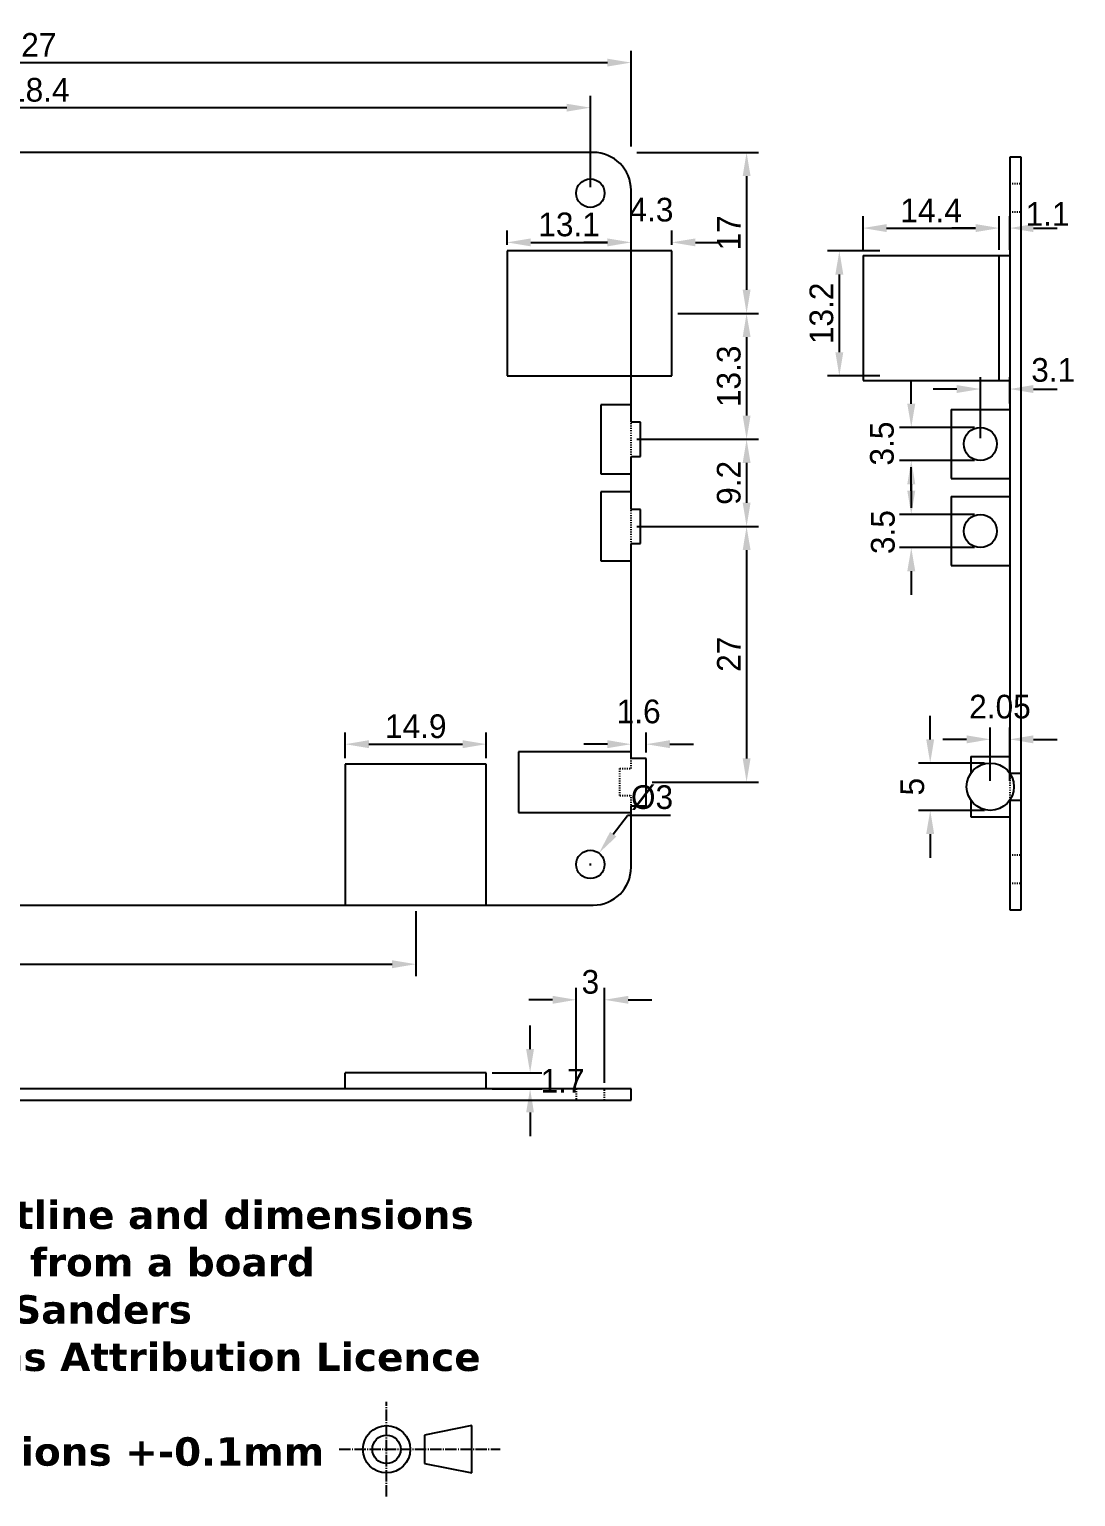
# Model space of a CAD drawing. Header units: millimetres. Extents: x -47 to 174, y -62 to 93.
# Drawn here: x 63.4 to 174, y -62.5 to 92.5 of the extents above; entities that cross this region are included whole.
import ezdxf

# ---------------------------------------------------------------- set-up
doc = ezdxf.new("R2010")
doc.units = ezdxf.units.MM
doc.linetypes.add('ACAD_ISO04W100', pattern=[30, 24, -3, 0, -3])
doc.linetypes.add('ACAD_ISO07W100', pattern=[3, 0, -3])
doc.layers.get('0').update_dxf_attribs({"color": 178, "true_color": 0x000000})
doc.layers.add('connectors', color=1, linetype='Continuous', true_color=0xff0000)
doc.layers.add('dimensions', color=3, linetype='Continuous', true_color=0x00ff00)
doc.styles.add('QCADDimTextStyle', font='txt')
doc.styles.add('textstyle11', font='')
doc.styles.get('textstyle11').set_extended_font_data('DejaVu Sans', bold=True)
doc.dimstyles.new('QCADDimStyle', dxfattribs={"dimtxt": 2.5, "dimasz": 2.5, "dimexe": 1.25, "dimexo": 0.625, "dimtad": 1, "dimtoh": 1, "dimdec": 4, "dimzin": 0, "dimdsep": 46, "dimtxsty": 'QCADDimTextStyle', "dimcen": 0.09, "dimadec": 0, "dimazin": 0, "dimtfac": 1, "dimtdec": 4, "dimtofl": 0, "dimtmove": 0, "dimatfit": 3, "dimfxl": 1, "dimtolj": 1, "dimtzin": 0, "dimarcsym": 0})

# ---------------------------------------------------------------- blocks, each defined once
blk = doc.blocks.new('*D2')
at = {"layer": 'Defpoints', "color": 0}
for p in [(127, 88.99), (0, 79.5), (127, 79.5)]:
    blk.add_point(p, dxfattribs=at)
at = {"layer": 'dimensions', "color": 0, "lineweight": -2}
for p, q in [((0, 80.12), (0, 90.24)), ((127, 80.12), (127, 90.24)), ((2.5, 88.99), (124.5, 88.99))]:
    blk.add_line(p, q, dxfattribs=at)
at = {"layer": 'dimensions', "color": 0}
for points in [[(2.5, 89.4), (2.5, 88.57), (0, 88.99)], [(124.5, 88.57), (124.5, 89.4), (127, 88.99)]]:
    blk.add_solid(points, dxfattribs=at)
at = {"layer": 'dimensions', "color": 0, "insert": (63.5, 90.86), "char_height": 2.5, "attachment_point": 5, "style": 'QCADDimTextStyle'}
blk.add_mtext('\\A1;127', dxfattribs=at)
blk = doc.blocks.new('*D3')
at = {"layer": 'Defpoints', "color": 0}
for p in [(127, 79.5), (131.3, 62.5), (139.2, 62.5)]:
    blk.add_point(p, dxfattribs=at)
at = {"layer": 'dimensions', "color": 0, "lineweight": -2}
for p, q in [((127.62, 79.5), (140.45, 79.5)), ((139.2, 77), (139.2, 65)), ((131.93, 62.5), (140.45, 62.5))]:
    blk.add_line(p, q, dxfattribs=at)
at = {"layer": 'dimensions', "color": 0}
for points in [[(139.62, 77), (138.79, 77), (139.2, 79.5)], [(138.79, 65), (139.62, 65), (139.2, 62.5)]]:
    blk.add_solid(points, dxfattribs=at)
at = {"layer": 'dimensions', "color": 0, "insert": (137.33, 71), "char_height": 2.5, "attachment_point": 5, "rotation": 90, "style": 'QCADDimTextStyle'}
blk.add_mtext('\\A1;17', dxfattribs=at)
blk = doc.blocks.new('*D4')
at = {"layer": 'Defpoints', "color": 0}
for p in [(131.93, 62.5), (127, 49.2), (139.2, 49.2)]:
    blk.add_point(p, dxfattribs=at)
at = {"layer": 'dimensions', "color": 0, "lineweight": -2}
for p, q in [((132.55, 62.5), (140.45, 62.5)), ((139.2, 60), (139.2, 51.7)), ((127.62, 49.2), (140.45, 49.2))]:
    blk.add_line(p, q, dxfattribs=at)
at = {"layer": 'dimensions', "color": 0}
for points in [[(139.62, 60), (138.79, 60), (139.2, 62.5)], [(138.79, 51.7), (139.62, 51.7), (139.2, 49.2)]]:
    blk.add_solid(points, dxfattribs=at)
at = {"layer": 'dimensions', "color": 0, "insert": (137.33, 55.85), "char_height": 2.5, "attachment_point": 5, "rotation": 90, "style": 'QCADDimTextStyle'}
blk.add_mtext('\\A1;13.3', dxfattribs=at)
blk = doc.blocks.new('*D5')
at = {"layer": 'Defpoints', "color": 0}
for p in [(127, 49.2), (127, 40), (139.2, 40)]:
    blk.add_point(p, dxfattribs=at)
at = {"layer": 'dimensions', "color": 0, "lineweight": -2}
for p, q in [((127.62, 49.2), (140.45, 49.2)), ((139.2, 46.7), (139.2, 42.5)), ((127.62, 40), (140.45, 40))]:
    blk.add_line(p, q, dxfattribs=at)
at = {"layer": 'dimensions', "color": 0}
for points in [[(139.62, 46.7), (138.79, 46.7), (139.2, 49.2)], [(138.79, 42.5), (139.62, 42.5), (139.2, 40)]]:
    blk.add_solid(points, dxfattribs=at)
at = {"layer": 'dimensions', "color": 0, "insert": (137.33, 44.6), "char_height": 2.5, "attachment_point": 5, "rotation": 90, "style": 'QCADDimTextStyle'}
blk.add_mtext('\\A1;9.2', dxfattribs=at)
blk = doc.blocks.new('*D6')
at = {"layer": 'Defpoints', "color": 0}
for p in [(127, 40), (128.6, 13), (139.2, 13)]:
    blk.add_point(p, dxfattribs=at)
at = {"layer": 'dimensions', "color": 0, "lineweight": -2}
for p, q in [((127.62, 40), (140.45, 40)), ((139.2, 37.5), (139.2, 15.5)), ((129.22, 13), (140.45, 13))]:
    blk.add_line(p, q, dxfattribs=at)
at = {"layer": 'dimensions', "color": 0}
for points in [[(139.62, 37.5), (138.79, 37.5), (139.2, 40)], [(138.79, 15.5), (139.62, 15.5), (139.2, 13)]]:
    blk.add_solid(points, dxfattribs=at)
at = {"layer": 'dimensions', "color": 0, "insert": (137.33, 26.5), "char_height": 2.5, "attachment_point": 5, "rotation": 90, "style": 'QCADDimTextStyle'}
blk.add_mtext('\\A1;27', dxfattribs=at)
blk = doc.blocks.new('*D8')
at = {"layer": 'Defpoints', "color": 0}
for p in [(4.3, 4.3), (104.25, 0), (104.25, -6.24)]:
    blk.add_point(p, dxfattribs=at)
at = {"layer": 'dimensions', "color": 0, "lineweight": -2}
for p, q in [((4.3, 3.68), (4.3, -7.49)), ((104.25, -0.63), (104.25, -7.49)), ((6.8, -6.24), (101.75, -6.24))]:
    blk.add_line(p, q, dxfattribs=at)
at = {"layer": 'dimensions', "color": 0}
for points in [[(6.8, -5.82), (6.8, -6.66), (4.3, -6.24)], [(101.75, -6.66), (101.75, -5.82), (104.25, -6.24)]]:
    blk.add_solid(points, dxfattribs=at)
at = {"layer": 'dimensions', "color": 0, "insert": (54.27, -4.36), "char_height": 2.5, "attachment_point": 5, "style": 'QCADDimTextStyle'}
blk.add_mtext('\\A1;99.95', dxfattribs=at)
blk = doc.blocks.new('*D9')
at = {"layer": 'Defpoints', "color": 0}
for p in [(122.7, 84.23), (4.3, 75.2), (122.7, 75.2)]:
    blk.add_point(p, dxfattribs=at)
at = {"layer": 'dimensions', "color": 0, "lineweight": -2}
for p, q in [((4.3, 75.83), (4.3, 85.48)), ((122.7, 75.83), (122.7, 85.48)), ((6.8, 84.23), (120.2, 84.23))]:
    blk.add_line(p, q, dxfattribs=at)
at = {"layer": 'dimensions', "color": 0}
for points in [[(6.8, 84.64), (6.8, 83.81), (4.3, 84.23)], [(120.2, 83.81), (120.2, 84.64), (122.7, 84.23)]]:
    blk.add_solid(points, dxfattribs=at)
at = {"layer": 'dimensions', "color": 0, "insert": (63.5, 86.1), "char_height": 2.5, "attachment_point": 5, "style": 'QCADDimTextStyle'}
blk.add_mtext('\\A1;118.4', dxfattribs=at)
blk = doc.blocks.new('*D15')
at = {"layer": 'Defpoints', "color": 0}
for p in [(111.7, 17), (96.8, 14.9), (111.7, 14.9)]:
    blk.add_point(p, dxfattribs=at)
at = {"layer": 'dimensions', "color": 0, "lineweight": -2}
for p, q in [((96.8, 15.53), (96.8, 18.25)), ((111.7, 15.53), (111.7, 18.25)), ((99.3, 17), (109.2, 17))]:
    blk.add_line(p, q, dxfattribs=at)
at = {"layer": 'dimensions', "color": 0}
for points in [[(99.3, 17.42), (99.3, 16.58), (96.8, 17)], [(109.2, 16.58), (109.2, 17.42), (111.7, 17)]]:
    blk.add_solid(points, dxfattribs=at)
at = {"layer": 'dimensions', "color": 0, "insert": (104.25, 18.88), "char_height": 2.5, "attachment_point": 5, "style": 'QCADDimTextStyle'}
blk.add_mtext('\\A1;14.9', dxfattribs=at)
blk = doc.blocks.new('*D16')
at = {"layer": 'Defpoints', "color": 0}
for p in [(127, 15.5), (128.6, 17), (128.6, 15.5)]:
    blk.add_point(p, dxfattribs=at)
at = {"layer": 'dimensions', "color": 0, "lineweight": -2}
for p, q in [((127, 16.13), (127, 18.25)), ((128.6, 16.13), (128.6, 18.25)), ((124.5, 17), (122, 17)), ((131.1, 17), (133.6, 17))]:
    blk.add_line(p, q, dxfattribs=at)
at = {"layer": 'dimensions', "color": 0}
for points in [[(124.5, 16.58), (124.5, 17.42), (127, 17)], [(131.1, 17.42), (131.1, 16.58), (128.6, 17)]]:
    blk.add_solid(points, dxfattribs=at)
at = {"layer": 'dimensions', "color": 0, "insert": (127.8, 20.44), "char_height": 2.5, "attachment_point": 5, "style": 'QCADDimTextStyle'}
blk.add_mtext('\\A1;1.6', dxfattribs=at)
blk = doc.blocks.new('*D17')
at = {"layer": 'Defpoints', "color": 0}
for p in [(127, 70), (113.9, 69.1), (127, 69.1)]:
    blk.add_point(p, dxfattribs=at)
at = {"layer": 'dimensions', "color": 0, "lineweight": -2}
for p, q in [((113.9, 69.73), (113.9, 71.25)), ((116.4, 70), (124.5, 70)), ((127, 69.73), (127, 71.25))]:
    blk.add_line(p, q, dxfattribs=at)
at = {"layer": 'dimensions', "color": 0}
for points in [[(116.4, 70.42), (116.4, 69.58), (113.9, 70)], [(124.5, 69.58), (124.5, 70.42), (127, 70)]]:
    blk.add_solid(points, dxfattribs=at)
at = {"layer": 'dimensions', "color": 0, "insert": (120.45, 71.88), "char_height": 2.5, "attachment_point": 5, "style": 'QCADDimTextStyle'}
blk.add_mtext('\\A1;13.1', dxfattribs=at)
blk = doc.blocks.new('*D18')
at = {"layer": 'Defpoints', "color": 0}
for p in [(131.3, 70), (127, 69.1), (131.3, 69.1)]:
    blk.add_point(p, dxfattribs=at)
at = {"layer": 'dimensions', "color": 0, "lineweight": -2}
for p, q in [((124.5, 70), (122, 70)), ((127, 69.73), (127, 71.25)), ((131.3, 69.73), (131.3, 71.25)), ((133.8, 70), (136.3, 70))]:
    blk.add_line(p, q, dxfattribs=at)
at = {"layer": 'dimensions', "color": 0}
for points in [[(124.5, 69.58), (124.5, 70.42), (127, 70)], [(133.8, 70.42), (133.8, 69.58), (131.3, 70)]]:
    blk.add_solid(points, dxfattribs=at)
at = {"layer": 'dimensions', "color": 0, "insert": (129.15, 73.44), "char_height": 2.5, "attachment_point": 5, "style": 'QCADDimTextStyle'}
blk.add_mtext('\\A1;4.3', dxfattribs=at)
blk = doc.blocks.new('*D21')
at = {"layer": 'Defpoints', "color": 0}
for p in [(123.61, 5.5), (121.79, 3.1)]:
    blk.add_point(p, dxfattribs=at)
at = {"layer": 'dimensions', "color": 0, "lineweight": -2}
for p in [(125.12, 7.49), (131.18, 9.48)]:
    blk.add_line(p, (126.62, 9.48), dxfattribs=at)
at = {"layer": 'dimensions', "color": 0}
for p, q in [((122.61, 4.3), (122.79, 4.3)), ((122.7, 4.21), (122.7, 4.39))]:
    blk.add_line(p, q, dxfattribs=at)
blk.add_solid([(124.78, 7.74), (125.45, 7.24), (123.61, 5.5)], dxfattribs=at)
at = {"layer": 'dimensions', "color": 0, "insert": (129.21, 11.36), "char_height": 2.5, "attachment_point": 5, "style": 'QCADDimTextStyle'}
blk.add_mtext('\\A1;%%c3', dxfattribs=at)
blk = doc.blocks.new('*D23')
at = {"layer": 'Defpoints', "color": 0}
for p in [(111.7, -17.7), (116.33, -17.7), (111.7, -19.4)]:
    blk.add_point(p, dxfattribs=at)
at = {"layer": 'dimensions', "color": 0, "lineweight": -2}
for p, q in [((116.33, -15.2), (116.33, -12.7)), ((112.33, -17.7), (117.58, -17.7)), ((112.33, -19.4), (117.58, -19.4)), ((116.33, -21.9), (116.33, -24.4))]:
    blk.add_line(p, q, dxfattribs=at)
at = {"layer": 'dimensions', "color": 0}
for points in [[(115.91, -15.2), (116.74, -15.2), (116.33, -17.7)], [(116.74, -21.9), (115.91, -21.9), (116.33, -19.4)]]:
    blk.add_solid(points, dxfattribs=at)
at = {"layer": 'dimensions', "color": 0, "insert": (119.76, -18.55), "char_height": 2.5, "attachment_point": 5, "style": 'QCADDimTextStyle'}
blk.add_mtext('\\A1;1.7', dxfattribs=at)
blk = doc.blocks.new('*D24')
at = {"layer": 'Defpoints', "color": 0}
for p in [(124.2, -10), (121.2, -19.4), (124.2, -19.4)]:
    blk.add_point(p, dxfattribs=at)
at = {"layer": 'dimensions', "color": 0, "lineweight": -2}
for p, q in [((121.2, -18.77), (121.2, -8.75)), ((124.2, -18.77), (124.2, -8.75)), ((118.7, -10), (116.2, -10)), ((126.7, -10), (129.2, -10))]:
    blk.add_line(p, q, dxfattribs=at)
at = {"layer": 'dimensions', "color": 0}
for points in [[(118.7, -10.42), (118.7, -9.58), (121.2, -10)], [(126.7, -9.58), (126.7, -10.42), (124.2, -10)]]:
    blk.add_solid(points, dxfattribs=at)
at = {"layer": 'dimensions', "color": 0, "insert": (122.7, -8.12), "char_height": 2.5, "attachment_point": 5, "style": 'QCADDimTextStyle'}
blk.add_mtext('\\A1;3', dxfattribs=at)
blk = doc.blocks.new('*D37')
at = {"layer": 'Defpoints', "color": 0}
for p in [(158.6, 15.01), (164.95, 15.01), (164.95, 10.01)]:
    blk.add_point(p, dxfattribs=at)
at = {"layer": 'dimensions', "color": 0, "lineweight": -2}
for p, q in [((158.6, 17.51), (158.6, 20.01)), ((164.32, 15.01), (157.35, 15.01)), ((164.32, 10.01), (157.35, 10.01)), ((158.6, 7.51), (158.6, 5.01))]:
    blk.add_line(p, q, dxfattribs=at)
at = {"layer": 'dimensions', "color": 0}
for points in [[(158.18, 17.51), (159.02, 17.51), (158.6, 15.01)], [(159.02, 7.51), (158.18, 7.51), (158.6, 10.01)]]:
    blk.add_solid(points, dxfattribs=at)
at = {"layer": 'dimensions', "color": 0, "insert": (156.72, 12.51), "char_height": 2.5, "attachment_point": 5, "rotation": 90, "style": 'QCADDimTextStyle'}
blk.add_mtext('\\A1;5', dxfattribs=at)
blk = doc.blocks.new('*D38')
at = {"layer": 'Defpoints', "color": 0}
for p in [(167, 17.51), (164.95, 12.51), (167, 12.51)]:
    blk.add_point(p, dxfattribs=at)
at = {"layer": 'dimensions', "color": 0, "lineweight": -2}
for p, q in [((164.95, 13.13), (164.95, 18.76)), ((167, 13.13), (167, 18.76)), ((162.45, 17.51), (159.95, 17.51)), ((169.5, 17.51), (172, 17.51))]:
    blk.add_line(p, q, dxfattribs=at)
at = {"layer": 'dimensions', "color": 0}
for points in [[(162.45, 17.09), (162.45, 17.93), (164.95, 17.51)], [(169.5, 17.93), (169.5, 17.09), (167, 17.51)]]:
    blk.add_solid(points, dxfattribs=at)
at = {"layer": 'dimensions', "color": 0, "insert": (165.97, 20.95), "char_height": 2.5, "attachment_point": 5, "style": 'QCADDimTextStyle'}
blk.add_mtext('\\A1;2.05', dxfattribs=at)
blk = doc.blocks.new('*D39')
at = {"layer": 'Defpoints', "color": 0}
for p in [(163.9, 41.26), (156.6, 37.76), (163.9, 37.76)]:
    blk.add_point(p, dxfattribs=at)
at = {"layer": 'dimensions', "color": 0, "lineweight": -2}
for p, q in [((156.6, 43.76), (156.6, 46.26)), ((163.28, 41.26), (155.35, 41.26)), ((163.28, 37.76), (155.35, 37.76)), ((156.6, 35.26), (156.6, 32.76))]:
    blk.add_line(p, q, dxfattribs=at)
at = {"layer": 'dimensions', "color": 0}
for points in [[(156.18, 43.76), (157.02, 43.76), (156.6, 41.26)], [(157.02, 35.26), (156.18, 35.26), (156.6, 37.76)]]:
    blk.add_solid(points, dxfattribs=at)
at = {"layer": 'dimensions', "color": 0, "insert": (153.61, 39.4), "char_height": 2.5, "attachment_point": 5, "rotation": 90, "style": 'QCADDimTextStyle'}
blk.add_mtext('\\A1;3.5', dxfattribs=at)
blk = doc.blocks.new('*D40')
at = {"layer": 'Defpoints', "color": 0}
for p in [(156.6, 50.46), (163.9, 50.46), (163.9, 46.96)]:
    blk.add_point(p, dxfattribs=at)
at = {"layer": 'dimensions', "color": 0, "lineweight": -2}
for p, q in [((156.6, 52.96), (156.6, 55.46)), ((163.28, 50.46), (155.35, 50.46)), ((163.28, 46.96), (155.35, 46.96)), ((156.6, 44.46), (156.6, 41.96))]:
    blk.add_line(p, q, dxfattribs=at)
at = {"layer": 'dimensions', "color": 0}
for points in [[(156.18, 52.96), (157.02, 52.96), (156.6, 50.46)], [(157.02, 44.46), (156.18, 44.46), (156.6, 46.96)]]:
    blk.add_solid(points, dxfattribs=at)
at = {"layer": 'dimensions', "color": 0, "insert": (153.51, 48.75), "char_height": 2.5, "attachment_point": 5, "rotation": 90, "style": 'QCADDimTextStyle'}
blk.add_mtext('\\A1;3.5', dxfattribs=at)
blk = doc.blocks.new('*D41')
at = {"layer": 'Defpoints', "color": 0}
for p in [(149, 69.1), (153.9, 69.1), (153.9, 55.9)]:
    blk.add_point(p, dxfattribs=at)
at = {"layer": 'dimensions', "color": 0, "lineweight": -2}
for p, q in [((153.28, 69.1), (147.75, 69.1)), ((149, 58.4), (149, 66.6)), ((153.28, 55.9), (147.75, 55.9))]:
    blk.add_line(p, q, dxfattribs=at)
at = {"layer": 'dimensions', "color": 0}
for points in [[(149.42, 66.6), (148.58, 66.6), (149, 69.1)], [(148.58, 58.4), (149.42, 58.4), (149, 55.9)]]:
    blk.add_solid(points, dxfattribs=at)
at = {"layer": 'dimensions', "color": 0, "insert": (147.12, 62.5), "char_height": 2.5, "attachment_point": 5, "rotation": 90, "style": 'QCADDimTextStyle'}
blk.add_mtext('\\A1;13.2', dxfattribs=at)
blk = doc.blocks.new('*D42')
at = {"layer": 'Defpoints', "color": 0}
for p in [(165.9, 71.51), (151.5, 68.61), (165.9, 68.61)]:
    blk.add_point(p, dxfattribs=at)
at = {"layer": 'dimensions', "color": 0, "lineweight": -2}
for p, q in [((151.5, 69.23), (151.5, 72.76)), ((154, 71.51), (163.4, 71.51)), ((165.9, 69.23), (165.9, 72.76))]:
    blk.add_line(p, q, dxfattribs=at)
at = {"layer": 'dimensions', "color": 0}
for points in [[(154, 71.93), (154, 71.09), (151.5, 71.51)], [(163.4, 71.09), (163.4, 71.93), (165.9, 71.51)]]:
    blk.add_solid(points, dxfattribs=at)
at = {"layer": 'dimensions', "color": 0, "insert": (158.7, 73.38), "char_height": 2.5, "attachment_point": 5, "style": 'QCADDimTextStyle'}
blk.add_mtext('\\A1;14.4', dxfattribs=at)
blk = doc.blocks.new('*D43')
at = {"layer": 'Defpoints', "color": 0}
for p in [(167, 54.51), (167, 52.36), (163.9, 48.71)]:
    blk.add_point(p, dxfattribs=at)
at = {"layer": 'dimensions', "color": 0, "lineweight": -2}
for p, q in [((161.4, 54.51), (158.9, 54.51)), ((163.9, 49.33), (163.9, 55.76)), ((167, 52.98), (167, 55.76)), ((169.5, 54.51), (172, 54.51))]:
    blk.add_line(p, q, dxfattribs=at)
at = {"layer": 'dimensions', "color": 0}
for points in [[(161.4, 54.09), (161.4, 54.93), (163.9, 54.51)], [(169.5, 54.93), (169.5, 54.09), (167, 54.51)]]:
    blk.add_solid(points, dxfattribs=at)
at = {"layer": 'dimensions', "color": 0, "insert": (171.6, 56.51), "char_height": 2.5, "attachment_point": 5, "style": 'QCADDimTextStyle'}
blk.add_mtext('\\A1;3.1', dxfattribs=at)
blk = doc.blocks.new('*D44')
at = {"layer": 'Defpoints', "color": 0}
for p in [(167, 71.51), (165.9, 68.61), (167, 68.61)]:
    blk.add_point(p, dxfattribs=at)
at = {"layer": 'dimensions', "color": 0, "lineweight": -2}
for p, q in [((163.4, 71.51), (160.9, 71.51)), ((165.9, 69.23), (165.9, 72.76)), ((167, 69.23), (167, 72.76)), ((169.5, 71.51), (172, 71.51))]:
    blk.add_line(p, q, dxfattribs=at)
at = {"layer": 'dimensions', "color": 0}
for points in [[(163.4, 71.09), (163.4, 71.93), (165.9, 71.51)], [(169.5, 71.93), (169.5, 71.09), (167, 71.51)]]:
    blk.add_solid(points, dxfattribs=at)
at = {"layer": 'dimensions', "color": 0, "insert": (171, 73), "char_height": 2.5, "attachment_point": 5, "style": 'QCADDimTextStyle'}
blk.add_mtext('\\A1;1.1', dxfattribs=at)

msp = doc.modelspace()

# ---------------------------------------------------------------- linework, layer by layer
for p, q in [((123, 79.5), (4, 79.5)), ((168.2, 79.00955), (167, 79.00955)), ((167, 79.00955), (167, 13.94045)), ((168.2, -0.49045), (168.2, 79.00955)), ((127, 52.85), (127, 75.5)), ((127, 43.65), (127, 45.55)), ((127, 16.2), (127, 36.35)), ((167, 13.94045), (168.2, 13.94045)), ((167, 11.07864), (167, -0.49045)), ((167, 11.07864), (168.2, 11.07864)), ((127, 4), (127, 9.8)), ((4, 0), (123, 0)), ((167, -0.49045), (168.2, -0.49045)), ((127, -19.4), (0, -19.4)), ((127, -20.6), (127, -19.4)), ((0, -20.6), (127, -20.6))]:
    msp.add_line(p, q)
at = {"linetype": 'ACAD_ISO07W100', "ltscale": 0.05}
for p, q in [((167, 76.20955), (168.2, 76.20955)), ((167, 73.20955), (168.2, 73.20955)), ((127, 45.55), (127, 52.85)), ((127, 36.35), (127, 43.65)), ((127, 14.43091), (127, 16.2)), ((125.8, 14.43091), (127, 14.43091)), ((125.8, 11.56909), (125.8, 14.43091)), ((167, 13.94045), (167, 11.07864)), ((125.8, 11.56909), (127, 11.56909)), ((127, 9.8), (127, 11.56909)), ((167, 5.30955), (168.2, 5.30955)), ((167, 2.30955), (168.2, 2.30955)), ((121.2, -19.4), (121.2, -20.6)), ((124.2, -20.6), (124.2, -19.4))]:
    msp.add_line(p, q, dxfattribs=at)
for centre in [(122.7, 75.2), (122.7, 4.3)]:
    msp.add_circle(centre, 1.5)
for centre, start, end in [((123, 75.5), 0, 90), ((123, 4), 270, 0)]:
    msp.add_arc(centre, 4, start, end)
at = {"layer": 'connectors'}
for p, q in [((131.3, 69.1), (113.9, 69.1)), ((113.9, 69.1), (113.9, 55.9)), ((131.3, 55.9), (131.3, 69.1)), ((151.5, 68.60955), (165.9, 68.60955)), ((151.5, 68.60955), (151.5, 55.40955)), ((165.9, 55.40955), (165.9, 68.60955)), ((165.9, 68.60955), (167, 68.60955)), ((113.9, 55.9), (131.3, 55.9)), ((151.5, 55.40955), (165.9, 55.40955)), ((165.9, 55.40955), (167, 55.40955)), ((127, 52.85), (123.8, 52.85)), ((123.8, 52.85), (123.8, 45.55)), ((127, 51), (127, 52.85)), ((160.8, 52.35955), (160.8, 45.05955)), ((160.8, 52.35955), (167, 52.35955)), ((128, 51), (127, 51)), ((128, 47.4), (128, 51)), ((127, 47.4), (128, 47.4)), ((127, 45.55), (127, 47.4)), ((123.8, 45.55), (127, 45.55)), ((160.8, 45.05955), (167, 45.05955)), ((127, 43.65), (123.8, 43.65)), ((123.8, 43.65), (123.8, 36.35)), ((127, 41.8), (127, 43.65)), ((160.8, 43.15955), (160.8, 35.85955)), ((160.8, 43.15955), (167, 43.15955)), ((128, 41.8), (127, 41.8)), ((128, 38.2), (128, 41.8)), ((127, 38.2), (128, 38.2)), ((127, 36.35), (127, 38.2)), ((123.8, 36.35), (127, 36.35)), ((160.8, 35.85955), (167, 35.85955)), ((127, 16.2), (115.1, 16.2)), ((115.1, 16.2), (115.1, 9.8)), ((127, 15.5), (127, 16.2)), ((128.6, 15.5), (127, 15.5)), ((128.6, 10.5), (128.6, 15.5)), ((162.9, 15.70955), (162.9, 13.94045)), ((162.9, 15.70955), (167, 15.70955)), ((111.7, 14.9), (96.8, 14.9)), ((96.8, 14.9), (96.8, 0)), ((111.7, 0), (111.7, 14.9)), ((162.9, 11.07864), (162.9, 9.30955)), ((115.1, 9.8), (127, 9.8)), ((127, 10.5), (128.6, 10.5)), ((127, 9.8), (127, 10.5)), ((162.9, 9.30955), (167, 9.30955)), ((96.8, 0), (111.7, 0)), ((96.8, -19.4), (96.8, -17.7)), ((111.7, -17.7), (96.8, -17.7)), ((111.7, -19.4), (111.7, -17.7))]:
    msp.add_line(p, q, dxfattribs=at)
for centre, radius in [((163.9, 48.70955), 1.75), ((163.9, 39.50955), 1.75), ((164.95, 12.50955), 2.5)]:
    msp.add_circle(centre, radius, dxfattribs=at)
at = {"layer": 'dimensions', "linetype": 'ACAD_ISO04W100', "ltscale": 0.05}
for p, q in [((101.16464, -62.47671), (101.16464, -52.47671)), ((96.16464, -57.47671), (113.16464, -57.47671))]:
    msp.add_line(p, q, dxfattribs=at)
at = {"layer": 'dimensions'}
for p, q in [((110.16464, -54.97671), (105.16464, -55.97671)), ((110.16464, -59.97671), (110.16464, -54.97671)), ((105.16464, -55.97671), (105.16464, -58.97671)), ((105.16464, -58.97671), (110.16464, -59.97671))]:
    msp.add_line(p, q, dxfattribs=at)
for radius in [2.5, 1.5]:
    msp.add_circle((101.16464, -57.47671), radius, dxfattribs=at)

# ---------------------------------------------------------------- texts
at = {"layer": 'dimensions', "insert": (66.41791, -45.22973), "char_height": 3, "attachment_point": 5, "style": 'textstyle11'}
msp.add_mtext('Pine 64 board outline and dimensions \\PMeasured from a board\\PV.R.Sanders\\PCreative Commons Attribution Licence\\P\\PAll dimensions +-0.1mm', dxfattribs=at)

# ---------------------------------------------------------------- dimensions: what is measured, and where the dimension line sits
at = {"layer": 'dimensions'}
dim = msp.add_aligned_dim(p1=(0, 79.5), p2=(127, 79.5), distance=9.48502, dimstyle='QCADDimStyle', override={"dimtxt": 2.5, "dimasz": 2.5, "dimexe": 1.25, "dimexo": 0.625, "dimgap": 0.625, "dimzin": 8, "dimclrd": 0, "dimclre": 0, "dimclrt": 0, "dimazin": 2, "dimtmove": 2}, dxfattribs=at)
dim.commit()
dim.dimension.update_dxf_attribs({"geometry": '*D2', "text_midpoint": (63.5, 90.86002)})
for base, p1, p2, picture, middle in [((122.7, 84.22661), (4.3, 75.2), (122.7, 75.2), '*D9', (63.5, 86.10161)), ((131.3, 70), (127, 69.1), (131.3, 69.1), '*D18', (129.15, 73.4375)), ((165.9, 71.50955), (151.5, 68.60955), (165.9, 68.60955), '*D42', (158.7, 73.38455)), ((127, 70), (113.9, 69.1), (127, 69.1), '*D17', (120.45, 71.875)), ((128.6, 17), (127, 15.5), (128.6, 15.5), '*D16', (127.8, 20.4375)), ((167, 17.50955), (164.95, 12.50955), (167, 12.50955), '*D38', (165.975, 20.94705)), ((111.7, 17), (96.8, 14.9), (111.7, 14.9), '*D15', (104.25, 18.875)), ((104.25, -6.24), (4.3, 4.3), (104.25, 0), '*D8', (54.275, -4.365)), ((124.2, -10), (121.2, -19.4), (124.2, -19.4), '*D24', (122.7, -8.125))]:
    dim = msp.add_linear_dim(base=base, p1=p1, p2=p2, dimstyle='QCADDimStyle', override={"dimtxt": 2.5, "dimasz": 2.5, "dimexe": 1.25, "dimexo": 0.625, "dimgap": 0.625, "dimzin": 8, "dimclrd": 0, "dimclre": 0, "dimclrt": 0, "dimazin": 2, "dimtmove": 2}, dxfattribs=at)
    dim.commit()
    dim.dimension.update_dxf_attribs({"geometry": picture, "text_midpoint": middle})
for base, p1, p2, picture, middle in [((139.20228, 62.5), (127, 79.5), (131.3, 62.5), '*D3', (137.32728, 71)), ((149, 69.1), (153.9, 55.9), (153.9, 69.1), '*D41', (147.125, 62.5)), ((139.20228, 49.2), (131.925, 62.5), (127, 49.2), '*D4', (137.32728, 55.85)), ((139.20228, 40), (127, 49.2), (127, 40), '*D5', (137.32728, 44.6)), ((139.20228, 13), (127, 40), (128.6, 13), '*D6', (137.32728, 26.5)), ((158.6, 15.00955), (164.95, 10.00955), (164.95, 15.00955), '*D37', (156.725, 12.50955)), ((116.32732, -17.7), (111.7, -19.4), (111.7, -17.7), '*D23', (119.76482, -18.55))]:
    dim = msp.add_linear_dim(base=base, p1=p1, p2=p2, angle=90, dimstyle='QCADDimStyle', override={"dimtxt": 2.5, "dimasz": 2.5, "dimexe": 1.25, "dimexo": 0.625, "dimgap": 0.625, "dimzin": 8, "dimclrd": 0, "dimclre": 0, "dimclrt": 0, "dimazin": 2, "dimtmove": 2}, dxfattribs=at)
    dim.commit()
    dim.dimension.update_dxf_attribs({"geometry": picture, "text_midpoint": middle})
for base, p1, p2, picture, middle in [((167, 71.50955), (165.9, 68.60955), (167, 68.60955), '*D44', (171, 73)), ((167, 54.50955), (163.9, 48.70955), (167, 52.35955), '*D43', (171.6, 56.50955))]:
    dim = msp.add_linear_dim(base=base, p1=p1, p2=p2, dimstyle='QCADDimStyle', override={"dimtxt": 2.5, "dimasz": 2.5, "dimexe": 1.25, "dimexo": 0.625, "dimgap": 0.625, "dimzin": 8, "dimclrd": 0, "dimclre": 0, "dimclrt": 0, "dimazin": 2, "dimtmove": 2}, dxfattribs=at)
    dim.commit()
    dim.dimension.update_dxf_attribs({"geometry": picture, "text_midpoint": middle, "dimtype": 160})
for base, p1, p2, picture, middle in [((156.6, 50.45955), (163.9, 46.95955), (163.9, 50.45955), '*D40', (153.51438, 48.75038)), ((156.6, 37.75955), (163.9, 41.25955), (163.9, 37.75955), '*D39', (153.6084, 39.39589))]:
    dim = msp.add_linear_dim(base=base, p1=p1, p2=p2, angle=90, dimstyle='QCADDimStyle', override={"dimtxt": 2.5, "dimasz": 2.5, "dimexe": 1.25, "dimexo": 0.625, "dimgap": 0.625, "dimzin": 8, "dimclrd": 0, "dimclre": 0, "dimclrt": 0, "dimazin": 2, "dimtmove": 2}, dxfattribs=at)
    dim.commit()
    dim.dimension.update_dxf_attribs({"geometry": picture, "text_midpoint": middle, "dimtype": 160})
dim = msp.add_diameter_dim_2p(p1=(121.79432, 3.10428), p2=(123.60568, 5.49572), dimstyle='QCADDimStyle', override={"dimtxt": 2.5, "dimasz": 2.5, "dimexe": 1.25, "dimexo": 0.625, "dimgap": 0.625, "dimzin": 8, "dimclrd": 0, "dimclre": 0, "dimclrt": 0, "dimazin": 2, "dimtmove": 2}, dxfattribs=at)
dim.commit()
dim.dimension.update_dxf_attribs({"geometry": '*D21', "text_midpoint": (129.21389, 11.35645)})

doc.saveas('drawing.dxf')
